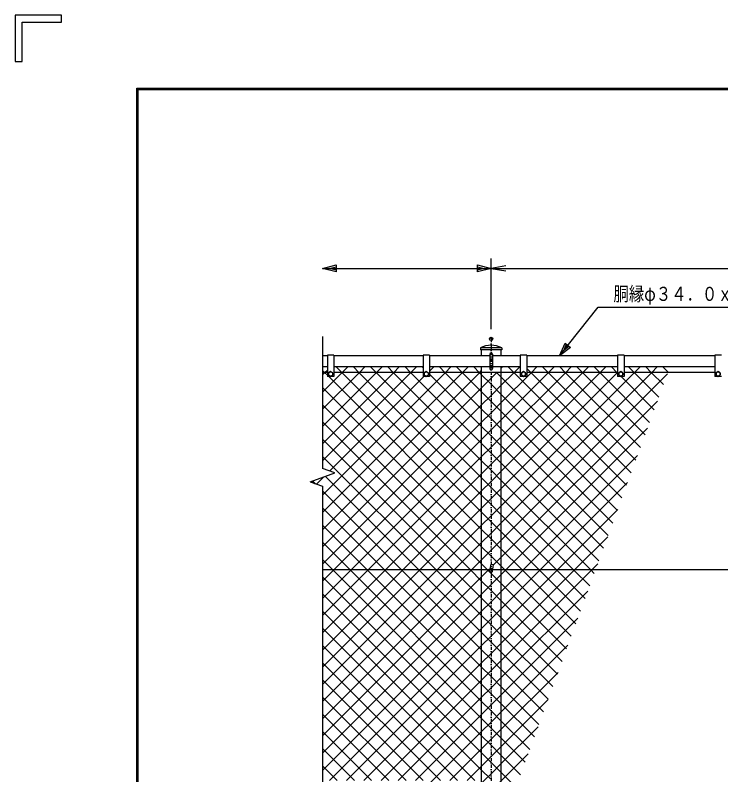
# Model space of a CAD drawing. Units: millimetres, scale not verified. Extents: x -4425 to 4425, y -3150 to 3150.
# Drawn here: x -4425 to -2249, y 807 to 3150 of the extents above; entities that cross this region are included whole.
import ezdxf
from ezdxf.enums import TextEntityAlignment as Align

# ---------------------------------------------------------------- set-up
doc = ezdxf.new("R2010")
doc.units = ezdxf.units.MM
doc.header["$LTSCALE"] = 20
doc.header["$PDMODE"] = 32
doc.header["$PDSIZE"] = 10
doc.linetypes.add('USER1', pattern=[1.01, 0.5, -0.25, 0.01, -0.25])
for name, color, linetype, lineweight in [('0-0_1', 7, 'Continuous', 25), ('0-1_0', 7, 'Continuous', 25), ('0-3_EXTCNT-L', 4, 'Continuous', 25), ('0-4_WAKU', 7, 'Continuous', 25)]:
    doc.layers.add(name, color=color, linetype=linetype, lineweight=lineweight)
doc.layers.add('0-2_DEFPOINTS', color=7, linetype='Continuous')
doc.styles.add('ＭＳ ゴシック', font='')
doc.styles.get('ＭＳ ゴシック').set_extended_font_data('MS Gothic')

# ---------------------------------------------------------------- blocks, each defined once
blk = doc.blocks.new('C86')
at = {"layer": '0-0_1', "color": 4}
blk.add_line((15018.3, 96398.2), (15173.7, 96255.8), dxfattribs=at)
blk = doc.blocks.new('DARROWS')
at = {"layer": '0-1_0', "color": 2}
blk.add_line((0, 0), (-19.982, 0), dxfattribs=at)
blk.add_lwpolyline([(-20, -3.333), (0, 0), (-20, 3.333)], dxfattribs=at)

msp = doc.modelspace()

# ---------------------------------------------------------------- linework, layer by layer
at = {"layer": '0-0_1', "color": 4}
for p, q in [((-3477.55, 2159.14), (-3477.55, 1751.81)), ((-3515.14, 1710.77), (-3439.96, 1738.13)), ((-3439.96, 1738.13), (-3477.55, 1751.81)), ((-3515.14, 1710.77), (-3477.55, 1697.09)), ((-3477.55, 1697.09), (-3477.55, 465.81))]:
    msp.add_line(p, q, dxfattribs=at)
at = {"layer": '0-0_1', "color": 4, "linetype": 'USER1'}
msp.add_line((-2957.55, 2151.35), (-2957.55, -270.77), dxfattribs=at)
at = {"layer": '0-0_1'}
for p, q in [((-2924.55, 2123.95), (-2990.55, 2123.95)), ((-2990.55, 2123.95), (-2990.55, 2117.95)), ((-2924.55, 2117.95), (-2990.55, 2117.95)), ((-2987.85, 2117.95), (-2987.85, 2098.95)), ((-2927.25, 2117.95), (-2927.25, 2098.95)), ((-2924.55, 2123.95), (-2924.55, 2117.95)), ((-3462.55, 2098.95), (-3477.55, 2098.95)), ((-3462.55, 2100.95), (-3462.55, 2034.95)), ((-3442.55, 2100.95), (-3462.55, 2100.95)), ((-3442.55, 2100.95), (-3442.55, 2034.95)), ((-3167.55, 2098.95), (-3442.55, 2098.95)), ((-3167.55, 2100.95), (-3167.55, 2034.95)), ((-3147.55, 2100.95), (-3167.55, 2100.95)), ((-3147.55, 2100.95), (-3147.55, 2034.95)), ((-2961.55, 2098.95), (-3147.55, 2098.95)), ((-2961.55, 2103.95), (-2961.55, 2059.95)), ((-2953.55, 2103.95), (-2953.55, 2059.95)), ((-2867.55, 2098.95), (-2953.55, 2098.95)), ((-2867.55, 2100.95), (-2867.55, 2034.95)), ((-2847.55, 2100.95), (-2867.55, 2100.95)), ((-2847.55, 2100.95), (-2847.55, 2034.95)), ((-2567.55, 2098.95), (-2847.55, 2098.95)), ((-2567.55, 2100.95), (-2567.55, 2034.95)), ((-2547.55, 2100.95), (-2567.55, 2100.95)), ((-2547.55, 2100.95), (-2547.55, 2034.95)), ((-2267.55, 2098.95), (-2547.55, 2098.95)), ((-2267.55, 2100.95), (-2267.55, 2034.95)), ((-2247.55, 2100.95), (-2267.55, 2100.95)), ((-3462.55, 2064.95), (-3477.55, 2064.95)), ((-3167.55, 2064.95), (-3442.55, 2064.95)), ((-2961.55, 2064.95), (-3147.55, 2064.95)), ((-2987.85, 2064.95), (-2987.85, 162.95)), ((-2867.55, 2064.95), (-2953.55, 2064.95)), ((-2927.25, 2064.95), (-2927.25, 162.95)), ((-2567.55, 2064.95), (-2847.55, 2064.95)), ((-2267.55, 2064.95), (-2547.55, 2064.95)), ((-3462.55, 2047.95), (-3477.55, 2047.95)), ((-3459.05, 2047.01), (-3459.05, 2039.5)), ((-3459.05, 2039.5), (-3452.55, 2035.75)), ((-3452.55, 2035.75), (-3446.05, 2039.5)), ((-3446.05, 2039.5), (-3446.05, 2047.01)), ((-3167.55, 2047.95), (-3442.55, 2047.95)), ((-3164.05, 2047.01), (-3164.05, 2039.5)), ((-3164.05, 2039.5), (-3157.55, 2035.75)), ((-3157.55, 2035.75), (-3151.05, 2039.5)), ((-3151.05, 2039.5), (-3151.05, 2047.01)), ((-2867.55, 2047.95), (-3147.55, 2047.95)), ((-2864.05, 2047.01), (-2864.05, 2039.5)), ((-2864.05, 2039.5), (-2857.55, 2035.75)), ((-2857.55, 2035.75), (-2851.05, 2039.5)), ((-2851.05, 2039.5), (-2851.05, 2047.01)), ((-2567.55, 2047.95), (-2847.55, 2047.95)), ((-2564.05, 2047.01), (-2564.05, 2039.5)), ((-2564.05, 2039.5), (-2557.55, 2035.75)), ((-2557.55, 2035.75), (-2551.05, 2039.5)), ((-2551.05, 2039.5), (-2551.05, 2047.01)), ((-2267.55, 2047.95), (-2547.55, 2047.95)), ((-2264.05, 2047.01), (-2264.05, 2039.5)), ((-2264.05, 2039.5), (-2257.55, 2035.75)), ((-2257.55, 2035.75), (-2251.05, 2039.5)), ((-2251.05, 2039.5), (-2251.05, 2047.01)), ((-3442.55, 2034.95), (-3462.55, 2034.95)), ((-3147.55, 2034.95), (-3167.55, 2034.95)), ((-2847.55, 2034.95), (-2867.55, 2034.95)), ((-2547.55, 2034.95), (-2567.55, 2034.95)), ((-2247.55, 2034.95), (-2267.55, 2034.95)), ((-2953.59, 1434.36), (-2949.95, 1455.04)), ((-2960.9, 1438.95), (-3477.55, 1438.95)), ((-960.9, 1438.95), (-2952.78, 1438.95))]:
    msp.add_line(p, q, dxfattribs=at)
at = {"layer": '0-0_1', "color": 4}
for points in [[(-3435.55, 2358.45), (-3477.55, 2368.95), (-3435.55, 2379.45)], [(-2712.53, 2125.28), (-2746.89, 2098.95), (-2728.96, 2138.35)]]:
    msp.add_lwpolyline(points, close=True, dxfattribs=at)
for points in [[(-3477.55, 2368.95), (-2957.55, 2368.95), (-2999.55, 2358.45), (-2999.55, 2379.45), (-2957.55, 2368.95)], [(-3435.55, 2363.7), (-3456.55, 2368.95), (-3435.55, 2374.2)], [(-2999.55, 2374.2), (-2978.55, 2368.95), (-2999.55, 2363.7)], [(-2746.89, 2098.95), (-2627.55, 2248.95), (-1960.8, 2248.95)], [(-2716.64, 2128.54), (-2733.82, 2115.38), (-2724.85, 2135.08)]]:
    msp.add_lwpolyline(points, dxfattribs=at)
at = {"layer": '0-0_1'}
for points in [[(-3446.05, 2047.01), (-3452.55, 2050.76), (-3459.05, 2047.01)], [(-3151.05, 2047.01), (-3157.55, 2050.76), (-3164.05, 2047.01)], [(-2851.05, 2047.01), (-2857.55, 2050.76), (-2864.05, 2047.01)], [(-2551.05, 2047.01), (-2557.55, 2050.76), (-2564.05, 2047.01)], [(-2251.05, 2047.01), (-2257.55, 2050.76), (-2264.05, 2047.01)], [(-2961.48, 1435.69), (-2957.83, 1456.37), (-2949.95, 1455.04)]]:
    msp.add_lwpolyline(points, dxfattribs=at)
for centre in [(-3452.55, 2043.26), (-3157.55, 2043.26), (-2857.55, 2043.26), (-2557.55, 2043.26), (-2257.55, 2043.26)]:
    msp.add_circle(centre, 6.5, dxfattribs=at)
for centre, radius, start, end in [((-2957.55, 2059.88), 72.06, 62.74764, 117.25349), ((-2957.55, 2103.95), 4, 0, 180), ((-2957.55, 2059.95), 4, 180, 0), ((-2957.55, 1434.95), 4, 169.25091, 351.57761)]:
    msp.add_arc(centre, radius, start, end, dxfattribs=at)
at = {"layer": '0-1_0', "color": 1}
msp.add_line((-2957.55, 2181.35), (-2957.55, 2398.95), dxfattribs=at)
at = {"layer": '0-1_0', "color": 2}
msp.add_line((-2912.55, 2368.95), (-1002.55, 2368.95), dxfattribs=at)
at = {"layer": '0-2_DEFPOINTS'}
msp.add_point((-2957.55, 2151.35), dxfattribs=at)
at = {"layer": '0-3_EXTCNT-L'}
for p, q in [((-3418.24, 2047.95), (-3435.24, 2064.95)), ((-3416.82, 2047.95), (-3399.82, 2064.95)), ((-3365.21, 2047.95), (-3382.21, 2064.95)), ((-3363.78, 2047.95), (-3346.78, 2064.95)), ((-3312.18, 2047.95), (-3329.17, 2064.95)), ((-3310.75, 2047.95), (-3293.75, 2064.95)), ((-3259.14, 2047.95), (-3276.14, 2064.95)), ((-3257.72, 2047.95), (-3240.72, 2064.95)), ((-3204.68, 2047.95), (-3187.68, 2064.95)), ((-3167.55, 2062.42), (-3170.08, 2064.95)), ((-3147.55, 2052.05), (-3134.65, 2064.95)), ((-3100.04, 2047.95), (-3117.04, 2064.95)), ((-3098.62, 2047.95), (-3081.62, 2064.95)), ((-3047.01, 2047.95), (-3064.01, 2064.95)), ((-3045.59, 2047.95), (-3028.59, 2064.95)), ((-2993.98, 2047.95), (-3010.98, 2064.95)), ((-2927.25, 2060.22), (-2922.52, 2064.95)), ((-2833.45, 2047.95), (-2816.45, 2064.95)), ((-2781.85, 2047.95), (-2798.84, 2064.95)), ((-2780.42, 2047.95), (-2763.42, 2064.95)), ((-2728.81, 2047.95), (-2745.81, 2064.95)), ((-2727.39, 2047.95), (-2710.39, 2064.95)), ((-2675.78, 2047.95), (-2692.78, 2064.95)), ((-2674.35, 2047.95), (-2657.35, 2064.95)), ((-2622.75, 2047.95), (-2639.75, 2064.95)), ((-2621.32, 2047.95), (-2604.32, 2064.95)), ((-2516.68, 2047.95), (-2533.68, 2064.95)), ((-2515.26, 2047.95), (-2498.26, 2064.95)), ((-2463.65, 2047.95), (-2480.65, 2064.95)), ((-2462.22, 2047.95), (-2445.22, 2064.95)), ((-2411.78, 2049.12), (-2427.61, 2064.95)), ((-3477.55, 1987.22), (-3416.82, 2047.95)), ((-3477.55, 1934.18), (-3363.78, 2047.95)), ((-3477.55, 1881.15), (-3310.75, 2047.95)), ((-3477.55, 1828.12), (-3257.72, 2047.95)), ((-3477.55, 1775.08), (-3204.68, 2047.95)), ((-3477.55, 1669.02), (-3098.62, 2047.95)), ((-3477.55, 1615.98), (-3045.59, 2047.95)), ((-2987.85, 1617.56), (-3418.24, 2047.95)), ((-2987.85, 1670.59), (-3365.21, 2047.95)), ((-2987.85, 1723.62), (-3312.18, 2047.95)), ((-2987.85, 1776.65), (-3259.14, 2047.95)), ((-2987.85, 1935.75), (-3100.04, 2047.95)), ((-2987.85, 1988.79), (-3047.01, 2047.95)), ((-2987.85, 2041.82), (-2993.98, 2047.95)), ((-2957.55, 2011.52), (-2987.85, 2041.82)), ((-2927.25, 1954.15), (-2833.45, 2047.95)), ((-2927.25, 1901.12), (-2780.42, 2047.95)), ((-2927.25, 1848.09), (-2727.39, 2047.95)), ((-2927.25, 1795.05), (-2674.35, 2047.95)), ((-2927.25, 1742.02), (-2621.32, 2047.95)), ((-2927.25, 1635.95), (-2515.26, 2047.95)), ((-2927.25, 1582.92), (-2462.22, 2047.95)), ((-2511.33, 1777.43), (-2781.85, 2047.95)), ((-2497.11, 1816.24), (-2728.81, 2047.95)), ((-2482.89, 1855.06), (-2675.78, 2047.95)), ((-2468.67, 1893.87), (-2622.75, 2047.95)), ((-2440.23, 1971.49), (-2516.68, 2047.95)), ((-2426, 2010.3), (-2463.65, 2047.95)), ((-3455.73, 1743.87), (-3164.65, 2034.95)), ((-2454.45, 1932.68), (-2556.71, 2034.95)), ((-2927.25, 1981.22), (-2957.55, 2011.52)), ((-2957.55, 1958.49), (-2987.85, 1988.79)), ((-2568.21, 1622.18), (-2927.25, 1981.22)), ((-2927.25, 1928.19), (-2957.55, 1958.49)), ((-2957.55, 1923.85), (-2927.25, 1954.15)), ((-2957.55, 1905.45), (-2987.85, 1935.75)), ((-2987.85, 1893.55), (-2957.55, 1923.85)), ((-2582.43, 1583.37), (-2927.25, 1928.19)), ((-2927.25, 1875.15), (-2957.55, 1905.45)), ((-2957.55, 1870.82), (-2927.25, 1901.12)), ((-3021.37, 1438.95), (-3477.55, 1895.12)), ((-3442.45, 1438.95), (-2987.85, 1893.55)), ((-2596.65, 1544.56), (-2927.25, 1875.15)), ((-2912.12, 1438.95), (-2475.3, 1875.77)), ((-2987.85, 1840.52), (-2957.55, 1870.82)), ((-3074.41, 1438.95), (-3477.55, 1842.09)), ((-3389.42, 1438.95), (-2987.85, 1840.52)), ((-2957.55, 1817.79), (-2927.25, 1848.09)), ((-2987.85, 1787.49), (-2957.55, 1817.79)), ((-3127.44, 1438.95), (-3477.55, 1789.06)), ((-3336.39, 1438.95), (-2987.85, 1787.49)), ((-2957.55, 1764.75), (-2927.25, 1795.05)), ((-2859.09, 1438.95), (-2505.96, 1792.07)), ((-2957.55, 1746.35), (-2987.85, 1776.65)), ((-2987.85, 1734.45), (-2957.55, 1764.75)), ((-3283.35, 1438.95), (-2987.85, 1734.45)), ((-2927.25, 1716.05), (-2957.55, 1746.35)), ((-2957.55, 1711.72), (-2927.25, 1742.02)), ((-3499.71, 1705.15), (-3507.94, 1713.38)), ((-3495.85, 1703.75), (-3473.78, 1725.82)), ((-2957.55, 1693.32), (-2987.85, 1723.62)), ((-2987.85, 1681.42), (-2957.55, 1711.72)), ((-2650.14, 1438.95), (-2927.25, 1716.05)), ((-2927.25, 1663.02), (-2957.55, 1693.32)), ((-2806.06, 1438.95), (-2536.63, 1708.37)), ((-3230.32, 1438.95), (-2987.85, 1681.42)), ((-2957.55, 1640.29), (-2987.85, 1670.59)), ((-2927.25, 1609.99), (-2957.55, 1640.29)), ((-2703.18, 1438.95), (-2927.25, 1663.02)), ((-3286.54, 1438.95), (-3477.55, 1629.96)), ((-2957.55, 1587.25), (-2987.85, 1617.56)), ((-2957.55, 1605.65), (-2927.25, 1635.95)), ((-2753.02, 1438.95), (-2567.3, 1624.67)), ((-2987.85, 1575.35), (-2957.55, 1605.65)), ((-2756.21, 1438.95), (-2927.25, 1609.99)), ((-3339.57, 1438.95), (-3477.55, 1576.92)), ((-3124.26, 1438.95), (-2987.85, 1575.35)), ((-2927.25, 1556.96), (-2957.55, 1587.25)), ((-2957.55, 1552.62), (-2927.25, 1582.92)), ((-2987.85, 1522.32), (-2957.55, 1552.62)), ((-2809.24, 1438.95), (-2927.25, 1556.96)), ((-3392.6, 1438.95), (-3477.55, 1523.89)), ((-2699.99, 1438.95), (-2597.97, 1540.97)), ((-3071.22, 1438.95), (-2987.85, 1522.32)), ((-3445.64, 1438.95), (-3477.55, 1470.86)), ((-2646.96, 1438.95), (-2628.64, 1457.27)), ((-3477.55, 1403.85), (-3442.45, 1438.95)), ((-3477.55, 1350.82), (-3389.42, 1438.95)), ((-3477.55, 1297.79), (-3336.39, 1438.95)), ((-3477.55, 1244.75), (-3283.35, 1438.95)), ((-3477.55, 1191.72), (-3230.32, 1438.95)), ((-3477.55, 1085.65), (-3124.26, 1438.95)), ((-3477.55, 1032.62), (-3071.22, 1438.95)), ((-2987.85, 981.16), (-3445.64, 1438.95)), ((-2987.85, 1034.19), (-3392.6, 1438.95)), ((-2987.85, 1087.22), (-3339.57, 1438.95)), ((-2987.85, 1140.26), (-3286.54, 1438.95)), ((-2987.85, 1299.36), (-3127.44, 1438.95)), ((-2987.85, 1352.39), (-3074.41, 1438.95)), ((-2987.85, 1405.42), (-3021.37, 1438.95)), ((-2927.25, 1423.82), (-2912.12, 1438.95)), ((-2927.25, 1370.79), (-2859.09, 1438.95)), ((-2927.25, 1317.76), (-2806.06, 1438.95)), ((-2927.25, 1264.72), (-2753.02, 1438.95)), ((-2927.25, 1211.69), (-2699.99, 1438.95)), ((-2927.25, 1158.66), (-2646.96, 1438.95)), ((-2681.98, 1311.68), (-2809.24, 1438.95)), ((-2667.76, 1350.5), (-2756.21, 1438.95)), ((-2653.54, 1389.31), (-2703.18, 1438.95)), ((-2639.32, 1428.12), (-2650.14, 1438.95)), ((-2957.55, 1393.52), (-2927.25, 1423.82)), ((-2957.55, 1375.12), (-2987.85, 1405.42)), ((-2987.85, 1363.22), (-2957.55, 1393.52)), ((-3477.55, 873.52), (-2987.85, 1363.22)), ((-2927.25, 1344.82), (-2957.55, 1375.12)), ((-2957.55, 1340.49), (-2927.25, 1370.79)), ((-2927.25, 1105.62), (-2659.3, 1373.57)), ((-2957.55, 1322.09), (-2987.85, 1352.39)), ((-2987.85, 1310.19), (-2957.55, 1340.49)), ((-2738.86, 1156.44), (-2927.25, 1344.82)), ((-2927.25, 1291.79), (-2957.55, 1322.09)), ((-2957.55, 1287.46), (-2927.25, 1317.76)), ((-3477.55, 820.49), (-2987.85, 1310.19)), ((-2957.55, 1269.06), (-2987.85, 1299.36)), ((-2753.08, 1117.62), (-2927.25, 1291.79)), ((-2927.25, 1052.59), (-2689.97, 1289.87)), ((-2987.85, 1257.16), (-2957.55, 1287.46)), ((-2927.25, 1238.76), (-2957.55, 1269.06)), ((-3007.77, 788.95), (-3477.55, 1258.73)), ((-3456.06, 788.95), (-2987.85, 1257.16)), ((-2957.55, 1234.42), (-2927.25, 1264.72)), ((-2987.85, 1204.12), (-2957.55, 1234.42)), ((-2767.3, 1078.81), (-2927.25, 1238.76)), ((-3060.8, 788.95), (-3477.55, 1205.69)), ((-3403.02, 788.95), (-2987.85, 1204.12)), ((-2957.55, 1181.39), (-2927.25, 1211.69)), ((-2987.85, 1151.09), (-2957.55, 1181.39)), ((-3113.84, 788.95), (-3477.55, 1152.66)), ((-3349.99, 788.95), (-2987.85, 1151.09)), ((-2957.55, 1128.36), (-2927.25, 1158.66)), ((-2957.55, 1109.96), (-2987.85, 1140.26)), ((-2987.85, 1098.06), (-2957.55, 1128.36)), ((-2927.25, 1079.66), (-2957.55, 1109.96)), ((-2957.55, 1075.32), (-2927.25, 1105.62)), ((-2927.25, 946.52), (-2751.31, 1122.47)), ((-3166.87, 788.95), (-3477.55, 1099.63)), ((-3296.96, 788.95), (-2987.85, 1098.06)), ((-2957.55, 1056.92), (-2987.85, 1087.22)), ((-2809.97, 962.37), (-2927.25, 1079.66)), ((-2987.85, 1045.02), (-2957.55, 1075.32)), ((-2927.25, 1026.62), (-2957.55, 1056.92)), ((-3219.9, 788.95), (-3477.55, 1046.59)), ((-3243.93, 788.95), (-2987.85, 1045.02)), ((-2957.55, 1003.89), (-2987.85, 1034.19)), ((-2957.55, 1022.29), (-2927.25, 1052.59)), ((-2927.25, 893.49), (-2781.98, 1038.76)), ((-2987.85, 991.99), (-2957.55, 1022.29)), ((-2824.19, 923.56), (-2927.25, 1026.62)), ((-3272.93, 788.95), (-3477.55, 993.56)), ((-3190.89, 788.95), (-2987.85, 991.99)), ((-2927.25, 973.59), (-2957.55, 1003.89)), ((-2957.55, 950.86), (-2987.85, 981.16)), ((-2838.41, 884.75), (-2927.25, 973.59)), ((-3325.97, 788.95), (-3477.55, 940.53)), ((-2927.25, 920.56), (-2957.55, 950.86)), ((-2957.55, 916.22), (-2927.25, 946.52)), ((-2987.85, 885.92), (-2957.55, 916.22)), ((-2852.63, 845.94), (-2927.25, 920.56)), ((-2957.55, 863.19), (-2927.25, 893.49)), ((-3379, 788.95), (-3477.55, 887.49)), ((-3084.83, 788.95), (-2987.85, 885.92)), ((-2987.85, 832.89), (-2957.55, 863.19)), ((-3432.03, 788.95), (-3477.55, 834.46)), ((-3031.79, 788.95), (-2987.85, 832.89))]:
    msp.add_line(p, q, dxfattribs=at)
for points in [[(-3477.55, 1456.89), (-2987.85, 1946.58), (-2957.55, 1976.88), (-2927.25, 2007.18), (-2886.49, 2047.95), (-2869.49, 2064.95)], [(-2625.1, 1466.93), (-2927.25, 1769.09), (-2957.55, 1799.39), (-2987.85, 1829.69), (-3206.11, 2047.95), (-3223.11, 2064.95)], [(-2539.77, 1699.81), (-2887.91, 2047.95), (-2904.91, 2064.95)], [(-2567.55, 2045.78), (-2569.71, 2047.95), (-2586.71, 2064.95)], [(-3477.55, 2040.25), (-3469.85, 2047.95), (-3462.55, 2055.25)], [(-3462.55, 2039.22), (-3471.27, 2047.95), (-3477.55, 2054.22)], [(-3477.55, 1562.95), (-2992.55, 2047.95), (-2987.85, 2052.65)], [(-3477.55, 1138.69), (-3177.29, 1438.95), (-2987.85, 1628.39), (-2957.55, 1658.69), (-2927.25, 1688.99), (-2568.29, 2047.95), (-2567.55, 2048.69)], [(-3477.55, 1509.92), (-2987.85, 1999.62), (-2957.55, 2029.92), (-2939.52, 2047.95)], [(-3477.55, 979.59), (-3018.19, 1438.95), (-2987.85, 1469.29), (-2957.55, 1499.59), (-2927.25, 1529.89), (-2413.96, 2043.18)], [(-2610.87, 1505.75), (-2927.25, 1822.12), (-2957.55, 1852.42), (-2987.85, 1882.72), (-3147.55, 2042.42)], [(-2553.99, 1660.99), (-2927.25, 2034.25), (-2940.94, 2047.95)], [(-2525.55, 1738.62), (-2834.88, 2047.95), (-2847.55, 2060.62)], [(-2696.2, 1272.87), (-2862.27, 1438.95), (-2927.25, 1503.92), (-2957.55, 1534.22), (-2987.85, 1564.52), (-3458.27, 2034.95)], [(-2710.42, 1234.06), (-2915.31, 1438.95), (-2927.25, 1450.89), (-2957.55, 1481.19), (-2987.85, 1511.49), (-3477.55, 2001.19)], [(-2724.64, 1195.25), (-2927.25, 1397.86), (-2957.55, 1428.16), (-2968.34, 1438.95), (-2987.85, 1458.46), (-3477.55, 1948.16)], [(-2950.13, 1453.97), (-2927.25, 1476.85), (-2444.63, 1959.48)], [(-2781.52, 1040), (-2927.25, 1185.72), (-2957.55, 1216.02), (-2987.85, 1246.32), (-3180.47, 1438.95), (-3469.06, 1727.54)], [(-2795.74, 1001.19), (-2927.25, 1132.69), (-2957.55, 1162.99), (-2987.85, 1193.29), (-3233.51, 1438.95), (-3477.55, 1682.99)], [(-3477.55, 926.56), (-2987.85, 1416.25), (-2965.16, 1438.95), (-2959.99, 1444.11)], [(-2866.85, 807.13), (-2927.25, 867.53), (-2957.55, 897.83), (-2987.85, 928.13), (-3477.55, 1417.83)], [(-2881.07, 768.31), (-2901.7, 788.95), (-2927.25, 814.49), (-2957.55, 844.79), (-2987.85, 875.09), (-3477.55, 1364.79)], [(-2959.98, 794.19), (-2987.85, 822.06), (-3477.55, 1311.76)], [(-3465.41, 461.39), (-3137.86, 788.95), (-2987.85, 938.96), (-2957.55, 969.26), (-2927.25, 999.56), (-2720.64, 1206.17)], [(-3477.55, 290.16), (-2987.85, 779.86), (-2978.76, 788.95), (-2957.55, 810.16), (-2927.25, 840.46), (-2812.64, 955.06)], [(-3477.55, 237.13), (-2987.85, 726.83), (-2957.55, 757.13), (-2927.25, 787.43), (-2925.73, 788.95), (-2843.31, 871.36)]]:
    msp.add_lwpolyline(points, dxfattribs=at)
at = {"layer": '0-4_WAKU'}
for p, q in [((-4281.91, 3150), (-4425.16, 3150)), ((-4403.67, 3006.75), (-4403.67, 3128.51)), ((-4048.16, 2923), (4197.84, 2923)), ((-4048.16, -2923), (-4048.16, 2923))]:
    msp.add_line(p, q, dxfattribs=at)
for points in [[(-4425.16, 3150), (-4425.16, 3006.75), (-4403.67, 3006.75)], [(-4403.67, 3128.51), (-4281.91, 3128.51), (-4281.91, 3150)], [(-4046.16, -2921), (-4046.16, 2921), (4195.84, 2921)]]:
    msp.add_lwpolyline(points, dxfattribs=at)
msp.add_lwpolyline([(-4050.16, 2925), (4199.84, 2925), (4199.84, -2925), (-4050.16, -2925)], close=True, dxfattribs=at)

# ---------------------------------------------------------------- block references
at = {"layer": '0-1_0', "xscale": 2.25, "yscale": 2.25, "rotation": 180}
msp.add_blockref('DARROWS', (-2957.55, 2368.95), dxfattribs=at)
at = {"layer": '0-1_0', "xscale": 0.05, "yscale": 0.05}
msp.add_blockref('C86', (-4260.16, -3107), dxfattribs=at)

# ---------------------------------------------------------------- texts
at = {"layer": '0-0_1', "color": 4, "style": 'ＭＳ ゴシック', "width": 0.8}
msp.add_text('胴縁φ３４．０ｘ２．３', height=43.41, dxfattribs=at).set_placement((-2580.3, 2255.6), align=Align.BOTTOM_LEFT)

doc.saveas('drawing.dxf')
